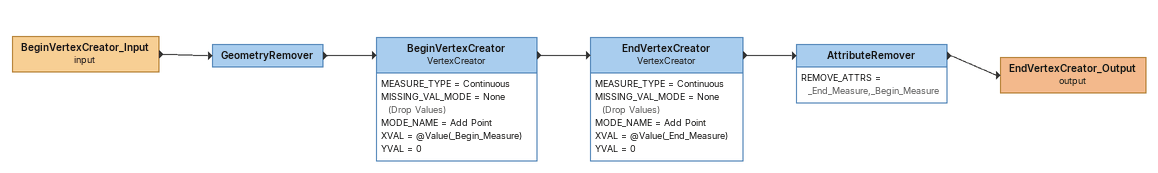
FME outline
BeginVertexCreator_Input (input)
    -> GeometryRemover
GeometryRemover
    -> BeginVertexCreator
BeginVertexCreator: VertexCreator
    MEASURE_TYPE = Continuous
    MISSING_VAL_MODE = None (Drop Values)
    MODE_NAME = Add Point
    XVAL = @Value(_Begin_Measure)
    YVAL = 0
    -> EndVertexCreator
EndVertexCreator: VertexCreator
    MEASURE_TYPE = Continuous
    MISSING_VAL_MODE = None (Drop Values)
    MODE_NAME = Add Point
    XVAL = @Value(_End_Measure)
    YVAL = 0
    -> AttributeRemover
AttributeRemover
    REMOVE_ATTRS = _End_Measure,_Begin_Measure
    -> EndVertexCreator_Output (output)
EndVertexCreator_Output (output)
